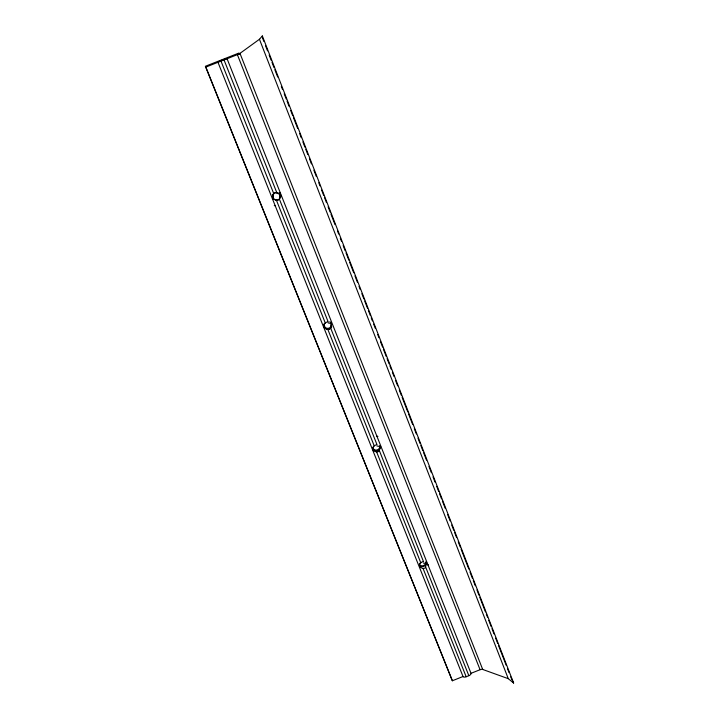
<?xml version="1.0" encoding="UTF-8"?>
<svg xmlns="http://www.w3.org/2000/svg" width="719" height="719" viewBox="0 0 719 719"><rect width="100%" height="100%" fill="white"/><g stroke="black" fill="none" stroke-linecap="round" stroke-linejoin="round"><path stroke-width="1.08" d="M259.451 39.266L262.345 35.95L513.627 683.05L508.27 678.673L482.701 669.452A2.876 1.402 -21.5 0 0 480.067 669.713L471.008 673.326A2.867 1.393 -21.9 0 1 468.851 675.689L466.173 676.759A2.867 1.393 -22 0 1 463.018 676.516L452.359 680.767L205.85 67.083L239.193 53.943L259.451 39.266L508.27 678.673M463.018 676.516L217.974 62.301A3.253 0.458 -21.4 0 1 220.814 60.684L223.852 59.488A3.253 0.458 -21.5 0 1 227.069 58.715L471.008 673.326M510.679 676.84L513.627 683.05M220.814 60.684L273.777 193.672A3.892 3.82 64.9 0 1 276.743 192.503L223.852 59.488M275.62 200.008A2.975 2.193 4.2 0 0 276.402 200.143L325.321 323.074A3.721 3.694 -14.7 0 1 328.197 321.932L279.358 199.082A3.757 2.768 67.4 0 0 279.592 195.712M327.801 329.32L374.257 445.969A3.622 3.514 -21 0 1 377.071 444.845L330.686 328.179A3.721 3.694 -14.7 0 1 327.801 329.32A2.885 2.319 6.9 0 1 327.028 329.104M376.621 451.9L420.795 562.815A3.532 3.343 -21.7 0 1 423.536 561.728L379.425 450.786A3.622 3.514 -21 0 1 376.621 451.9A2.813 2.436 12.5 0 1 375.866 451.694M421.091 567.579A3.649 3.505 39.1 0 0 422.305 568.253A2.759 2.517 25.2 0 0 423.042 568.405L466.173 676.759M468.851 675.689L425.783 567.372A3.532 3.343 -21.7 0 1 423.051 568.459M482.701 669.452L239.975 53.368A3.271 0.458 -21.6 0 1 237.378 54.653L480.067 669.713M262.642 38.296L263.864 41.432M265.491 45.621L267.522 50.851M269.149 55.039L271.18 60.279M271.998 62.373L274.029 67.604M274.838 69.698L277.687 77.023M281.345 86.442L282.567 89.587M284.194 93.776L286.225 99.006M287.043 101.1L289.074 106.331M290.701 110.519L292.732 115.759M293.55 117.853L297.612 128.315M299.643 133.554L301.27 137.742M302.897 141.931L304.928 147.161M305.746 149.255L307.777 154.486M309.404 158.674L311.435 163.905M313.879 170.187L316.315 176.47M318.76 182.752L319.973 185.888M321.6 190.077L323.64 195.316M324.449 197.41L326.48 202.641M328.107 206.829L330.138 212.06M330.956 214.154L335.018 224.625M337.463 230.907L338.685 234.043M340.312 238.232L341.525 241.368M343.152 245.556L345.183 250.796M346.001 252.89L348.85 260.215M349.659 262.309L353.73 272.78M354.943 275.916L357.388 282.199M359.015 286.387L360.228 289.523M361.855 293.712L363.895 298.942M364.704 301.036L367.553 308.37M368.362 310.464L370.402 315.695M371.211 317.789L372.433 320.926M373.646 324.071L375.273 328.259M377.718 334.533L378.94 337.678M380.567 341.867L382.598 347.097M383.407 349.191L386.256 356.516M387.074 358.61L389.105 363.85M389.914 365.944L391.136 369.081M392.358 372.217L393.985 376.405M395.612 380.594L397.643 385.833M399.27 390.022L401.301 395.252M402.119 397.346L407.808 411.996M408.617 414.09L412.688 424.561M414.315 428.749L416.346 433.979M417.973 438.168L420.004 443.407M420.822 445.501L422.853 450.732M423.662 452.826L426.511 460.151M428.955 466.433L431.391 472.716M433.018 476.904L435.049 482.134M436.676 486.323L438.707 491.553M439.525 493.647L441.556 498.887M442.374 500.981L445.214 508.306M447.658 514.588L450.094 520.871M451.721 525.05L453.752 530.289M454.57 532.384L456.601 537.614M458.228 541.802L460.259 547.033M461.077 549.127L468.797 569.017M470.019 572.162L472.464 578.444M473.273 580.539L475.304 585.769M476.931 589.957L478.962 595.188M479.78 597.282L485.469 611.941M486.287 614.035L487.509 617.172M488.722 620.308L491.167 626.591M491.976 628.685L494.007 633.924M495.634 638.113L497.674 643.343M498.483 645.437L506.212 665.327M507.425 668.463L509.052 672.651M452.359 680.767L205.373 66.274L238.915 53.053L239.193 53.943M262.345 35.95L262.543 37.514M276.743 193.366A3.694 2.687 4.9 0 1 279.709 194.552M279.358 199.082A3.892 3.82 64.9 0 1 276.402 200.25M273.184 194.301A2.966 2.418 -46.1 0 1 273.705 193.6M425.882 564.217A3.46 2.4 89.8 0 1 425.486 567.057M423.482 563.148A3.415 1.51 -2.4 0 1 425.612 563.435M420.166 563.372A2.75 1.501 -38.3 0 1 420.687 562.752M420.426 567.615A3.029 2.669 43.2 0 1 419.653 566.428M420.076 565.88A3.029 2.004 48.3 0 1 419.878 564.909M419.528 564.487A3.613 2.885 -6.5 0 1 419.887 563.238M379.587 447.56A3.496 2.552 83.9 0 1 379.219 450.552M377.044 446.104A3.496 1.869 -1.4 0 1 379.479 446.616M375.884 451.613A3.703 3.478 12.9 0 1 374.653 450.975M373.988 451.047A3.074 2.786 53.4 0 1 373.161 449.869M373.574 449.249A3.074 2.13 53.6 0 1 373.386 448.216M373.044 447.748A3.703 3.164 -4.4 0 1 373.422 446.427M373.646 446.535A2.813 1.78 -39.2 0 1 374.159 445.897M330.884 324.88A3.595 2.678 76 0 1 330.569 328.053M328.188 323.002A3.586 2.265 0.7 0 1 330.902 323.82M327.082 328.951A3.802 3.397 4.5 0 1 325.833 328.358M325.15 328.466A3.155 2.876 68.9 0 1 324.287 327.298M324.682 326.597A3.155 2.238 60.6 0 1 324.485 325.5M324.152 324.988A3.802 3.46 0.8 0 1 324.548 323.586M324.718 323.676A2.885 2.085 -41.3 0 1 325.231 323.002M275.692 199.792A3.91 3.298 1.4 0 1 274.433 199.235M273.732 199.379A3.289 2.93 82.4 0 1 272.816 198.228M273.193 197.446A3.298 2.319 68.2 0 1 272.995 196.278M272.672 195.73A3.928 3.757 20.9 0 1 273.076 194.238M428.299 564.721A8.718 8.251 -21.7 0 1 427.913 565.197M426.664 562.662A4.386 4.152 -21.7 0 1 419.474 565.817M425.747 561.827A3.514 3.316 -21.7 0 1 419.519 564.64M376.693 436.163A8.934 8.664 -21 0 1 377.933 436.388M380.648 446.139A4.503 4.359 -21 0 1 372.828 449.555M379.623 445.555A3.595 3.487 -21 0 1 377.313 449.878A3.595 3.487 -21 0 1 372.837 447.919M331.765 326.794A4.611 4.584 -14.5 0 1 325.258 328.601M324.035 327.522A4.611 4.584 -14.5 0 1 323.847 327.253M329.805 321.681A3.694 3.667 -14.5 0 1 330.947 326.363A3.694 3.667 -14.5 0 1 326.444 328.152A3.694 3.667 -14.5 0 1 324.053 323.963M275.584 205.85A9.59 9.401 65 0 1 274.263 205.571M279.628 192.701A4.835 4.736 65 0 1 280.122 193.177M281.228 195.298A4.835 4.736 65 0 1 281.363 196.664M272.852 195.784A3.865 3.793 65 0 0 278.046 199.972A3.865 3.793 65 0 0 278.954 193.375A3.865 3.793 65 0 0 272.852 195.784"/></g></svg>
